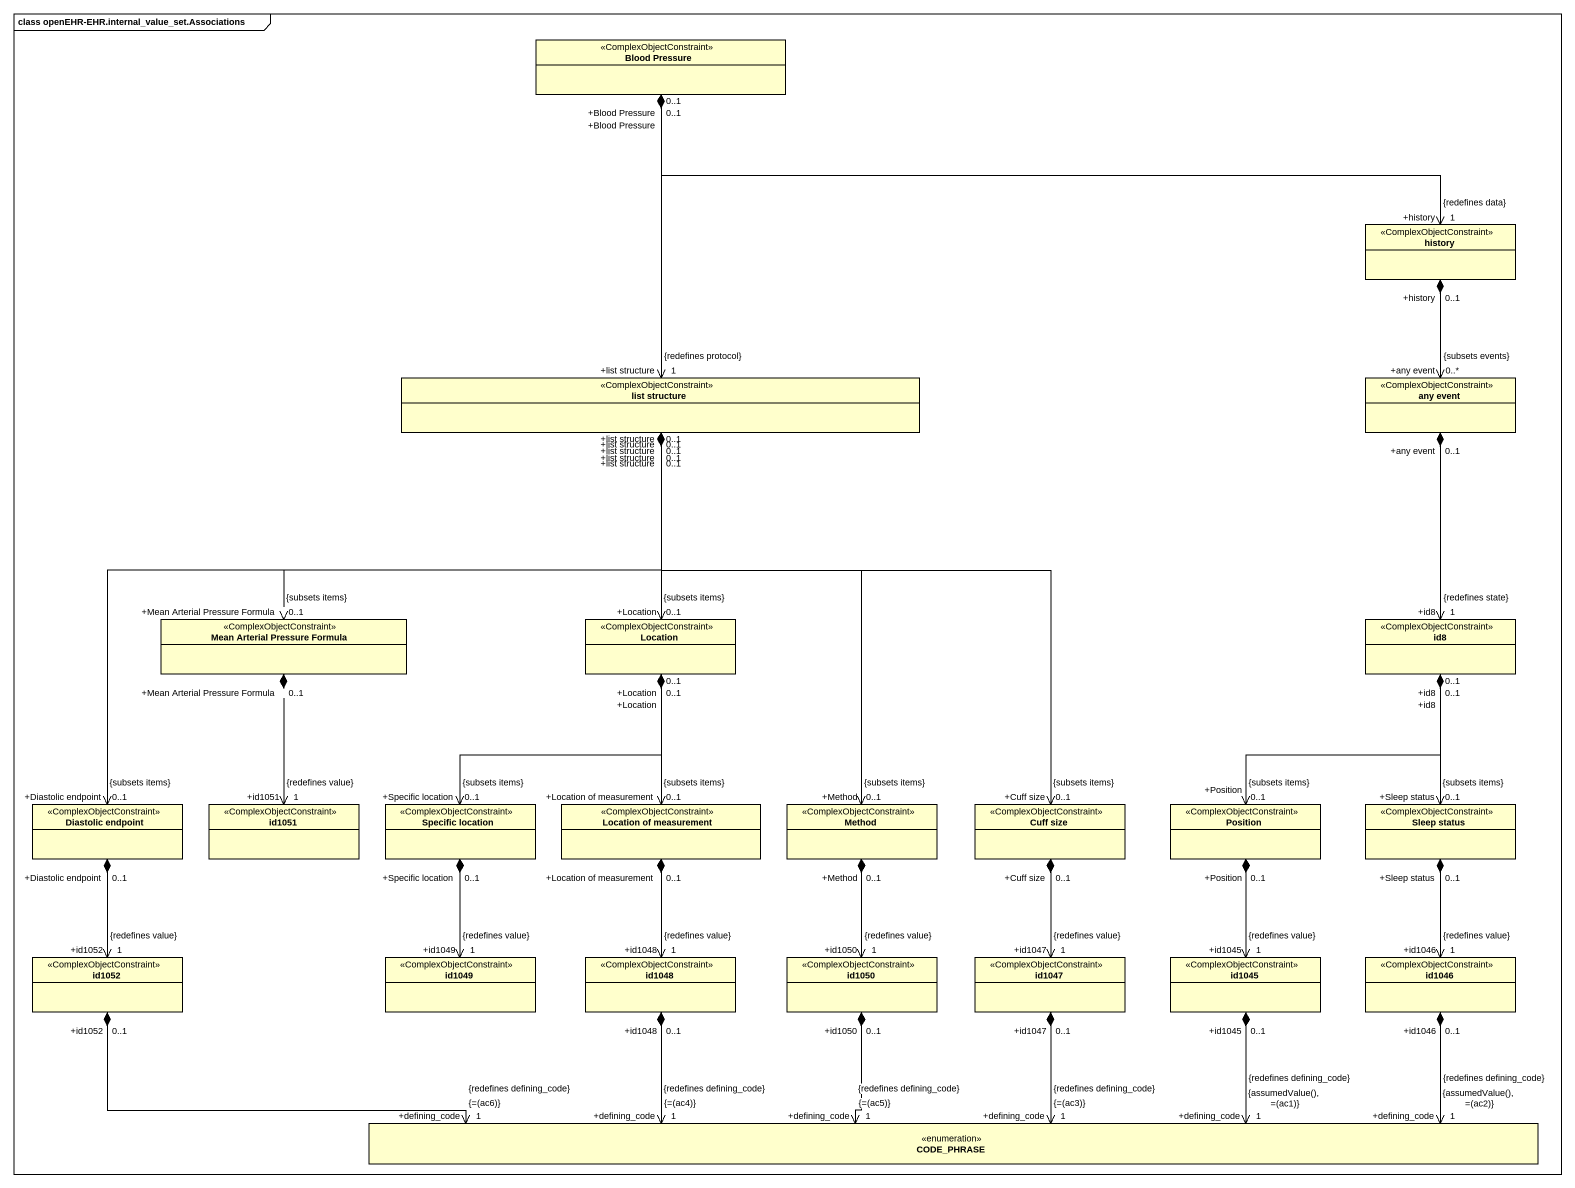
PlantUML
@startuml
mainframe class openEHR-EHR.internal_value_set.Associations
hide circle
hide empty members
class "Blood Pressure" as Blood_Pressure <<ComplexObjectConstraint>>
class history <<ComplexObjectConstraint>>
class "list structure" as list_structure <<ComplexObjectConstraint>>
class "any event" as any_event <<ComplexObjectConstraint>>
class "Mean Arterial Pressure Formula" as Mean_Arterial_Pressure <<ComplexObjectConstraint>>
class Location <<ComplexObjectConstraint>>
class id8 <<ComplexObjectConstraint>>
class "Diastolic endpoint" as Diastolic_endpoint <<ComplexObjectConstraint>>
class id1051 <<ComplexObjectConstraint>>
class "Specific location" as Specific_location <<ComplexObjectConstraint>>
class "Location of measurement" as Location_of_measurement <<ComplexObjectConstraint>>
class Method <<ComplexObjectConstraint>>
class "Cuff size" as Cuff_size <<ComplexObjectConstraint>>
class Position <<ComplexObjectConstraint>>
class "Sleep status" as Sleep_status <<ComplexObjectConstraint>>
class id1052 <<ComplexObjectConstraint>>
class id1049 <<ComplexObjectConstraint>>
class id1048 <<ComplexObjectConstraint>>
class id1050 <<ComplexObjectConstraint>>
class id1047 <<ComplexObjectConstraint>>
class id1045 <<ComplexObjectConstraint>>
class id1046 <<ComplexObjectConstraint>>
enum CODE_PHRASE
Blood_Pressure "+Blood Pressure\n0..1" *-right-> "+history\n1\n{redefines data}" history
Blood_Pressure "+Blood Pressure\n0..1" *--> "+list structure\n1\n{redefines protocol}" list_structure
history "+history\n0..1" *--> "+any event\n0..*\n{subsets events}" any_event
list_structure "+list structure\n0..1" *--> "+Mean Arterial Pressure Formula\n0..1\n{subsets items}" Mean_Arterial_Pressure
list_structure "+list structure\n0..1" *--> "+Location\n0..1\n{subsets items}" Location
list_structure "+list structure\n0..1" *--> "+Diastolic endpoint\n0..1\n{subsets items}" Diastolic_endpoint
list_structure "+list structure\n0..1" *--> "+Method\n0..1\n{subsets items}" Method
list_structure "+list structure\n0..1" *--> "+Cuff size\n0..1\n{subsets items}" Cuff_size
any_event "+any event\n0..1" *--> "+id8\n1\n{redefines state}" id8
Mean_Arterial_Pressure "+Mean Arterial Pressure Formula\n0..1" *--> "+id1051\n1\n{redefines value}" id1051
Location "+Location\n0..1" *--> "+Specific location\n0..1\n{subsets items}" Specific_location
Location "+Location\n0..1" *--> "+Location of measurement\n0..1\n{subsets items}" Location_of_measurement
id8 "+id8\n0..1" *--> "+Position\n0..1\n{subsets items}" Position
id8 "+id8\n0..1" *--> "+Sleep status\n0..1\n{subsets items}" Sleep_status
Diastolic_endpoint "+Diastolic endpoint\n0..1" *--> "+id1052\n1\n{redefines value}" id1052
Specific_location "+Specific location\n0..1" *--> "+id1049\n1\n{redefines value}" id1049
Location_of_measurement "+Location of measurement\n0..1" *--> "+id1048\n1\n{redefines value}" id1048
Method "+Method\n0..1" *--> "+id1050\n1\n{redefines value}" id1050
Cuff_size "+Cuff size\n0..1" *--> "+id1047\n1\n{redefines value}" id1047
Position "+Position\n0..1" *--> "+id1045\n1\n{redefines value}" id1045
Sleep_status "+Sleep status\n0..1" *--> "+id1046\n1\n{redefines value}" id1046
id1052 "+id1052\n0..1" *-right-> "+defining_code\n1\n{=(ac6)}\n{redefines defining_code}" CODE_PHRASE
id1048 "+id1048\n0..1" *-right-> "+defining_code\n1\n{=(ac4)}\n{redefines defining_code}" CODE_PHRASE
id1050 "+id1050\n0..1" *--> "+defining_code\n1\n{=(ac5)}\n{redefines defining_code}" CODE_PHRASE
id1047 "+id1047\n0..1" *--> "+defining_code\n1\n{=(ac3)}\n{redefines defining_code}" CODE_PHRASE
id1045 "+id1045\n0..1" *-left-> "+defining_code\n1\n{assumedValue(), =(ac1)}\n{redefines defining_code}" CODE_PHRASE
id1046 "+id1046\n0..1" *-left-> "+defining_code\n1\n{assumedValue(), =(ac2)}\n{redefines defining_code}" CODE_PHRASE
@enduml
